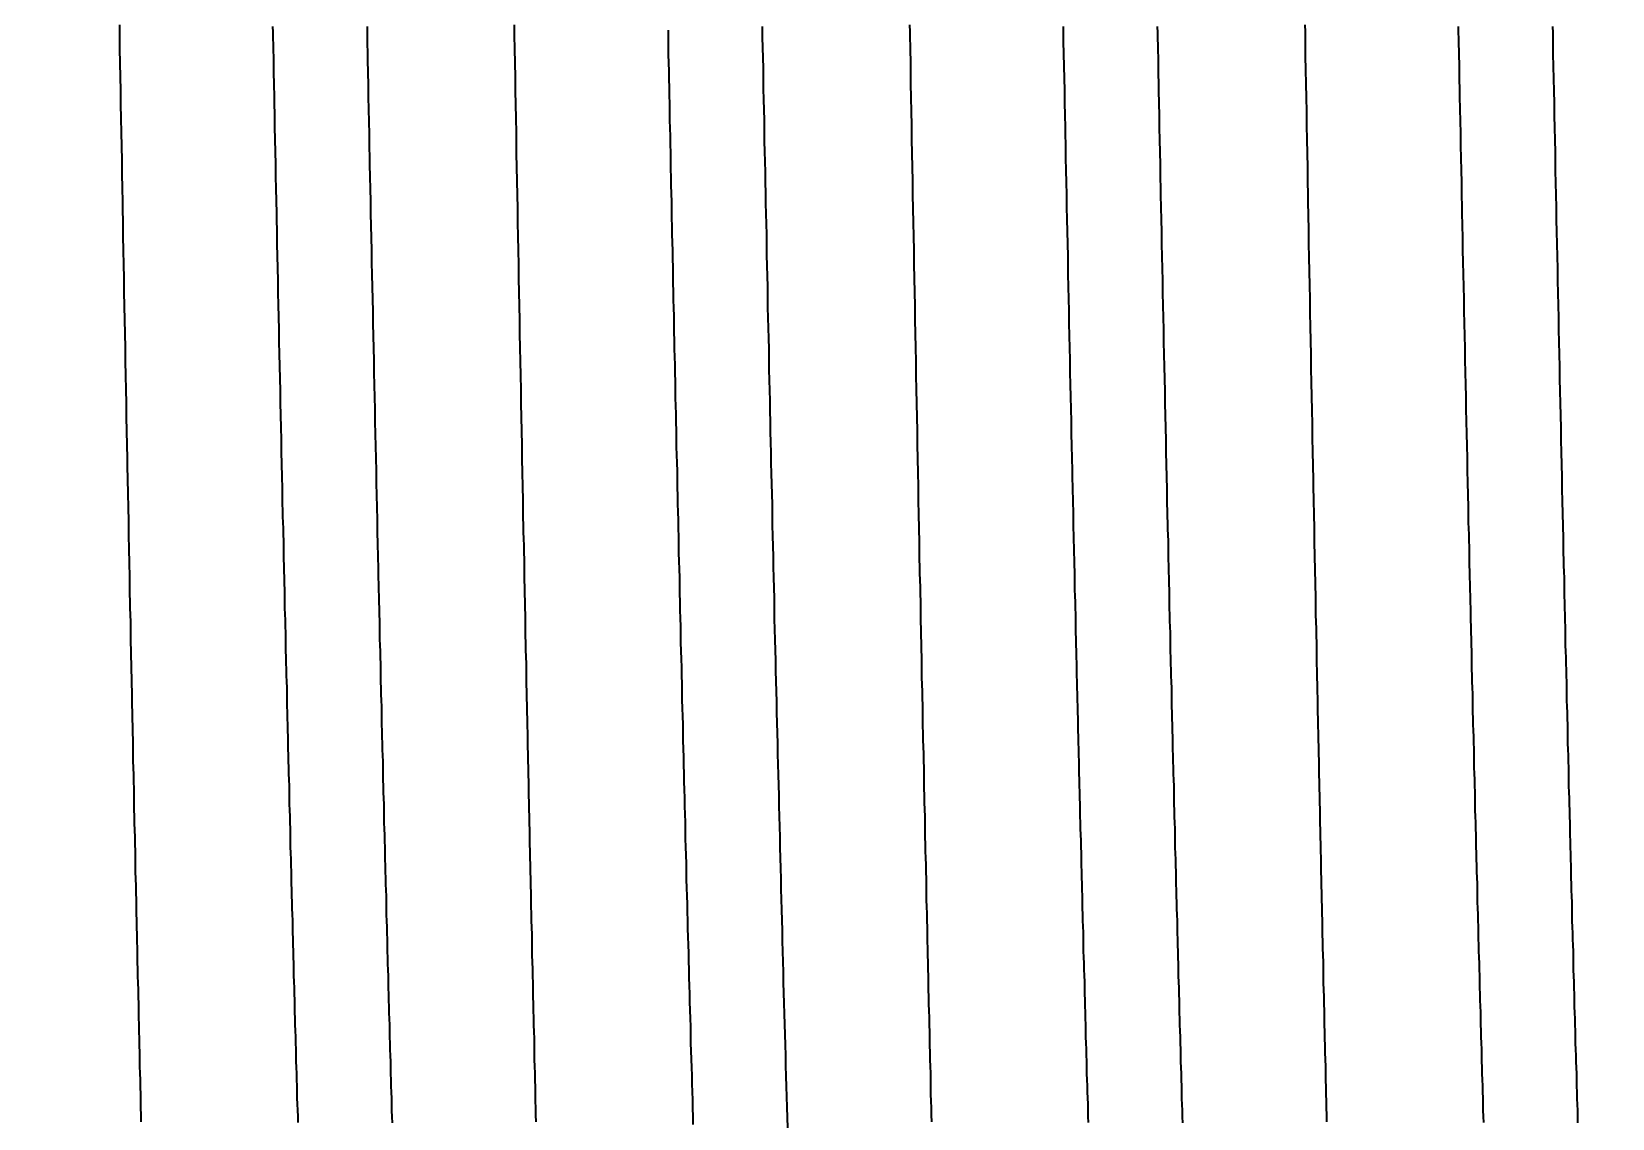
# Model space of a CAD drawing. Header units: millimetres. Extents: x 0 to 3800, y -67 to 2530.
# Drawn here: x 2215.56 to 2221.72, y 953.52 to 957.75 of the extents above; entities that cross this region are included whole.
import ezdxf

# ---------------------------------------------------------------- set-up
doc = ezdxf.new("R2010")
doc.units = ezdxf.units.MM
doc.layers.add('내부선 및 부속', color=4, linetype='Continuous')
doc.layers.add('치수선', color=7, linetype='Continuous')
doc.styles.add('____', font='')
doc.styles.get('____').set_extended_font_data('굴림')
doc.dimstyles.new('MSADIM', dxfattribs={"dimtxt": 33, "dimasz": 17, "dimexe": 10, "dimexo": 7.5, "dimgap": 10, "dimtad": 0, "dimtih": 1, "dimtoh": 1, "dimdec": 0, "dimzin": 1, "dimdsep": 46, "dimtxsty": '____', "dimcen": 11.25, "dimadec": 0, "dimazin": 0, "dimtfac": 1, "dimtdec": 0, "dimtix": 1, "dimtmove": 0, "dimatfit": 3, "dimfxl": 1, "dimtolj": 1, "dimtzin": 1, "dimarcsym": 0})

# ---------------------------------------------------------------- blocks, each defined once
blk = doc.blocks.new('*D55')
at = {"layer": '치수선', "color": 0, "linetype": 'Continuous', "lineweight": -2, "transparency": 16777216}
for p, q in [((2172.9547, 966.2182), (2152.4547, 966.2182)), ((2162.4547, 949.2182), (2162.4547, 856.5344)), ((2162.4547, 718.2182), (2162.4547, 810.9019)), ((2254.9547, 701.2182), (2152.4547, 701.2182))]:
    blk.add_line(p, q, dxfattribs=at)
at = {"layer": '치수선', "color": 0, "linetype": 'Continuous', "transparency": 16777216}
for points in [[(2159.6213, 949.2182), (2165.288, 949.2182), (2162.4547, 966.2182)], [(2159.6213, 718.2182), (2165.288, 718.2182), (2162.4547, 701.2182)]]:
    blk.add_solid(points, dxfattribs=at)
at = {"layer": '치수선', "color": 0, "linetype": 'Continuous', "transparency": 16777216, "insert": (2162.4547, 833.7182), "char_height": 25, "attachment_point": 5, "style": '____'}
blk.add_mtext('\\A1;265', dxfattribs=at)
blk = doc.blocks.new('*D56')
at = {"layer": '치수선', "color": 0, "linetype": 'Continuous', "lineweight": -2, "transparency": 16777216}
for p, q in [((2172.9547, 966.2182), (2082.4547, 966.2182)), ((2092.4547, 949.2182), (2092.4547, 636.5511)), ((2092.4547, 278.2182), (2092.4547, 590.8853)), ((2224.9547, 261.2182), (2082.4547, 261.2182))]:
    blk.add_line(p, q, dxfattribs=at)
at = {"layer": '치수선', "color": 0, "linetype": 'Continuous', "transparency": 16777216}
for points in [[(2089.6213, 949.2182), (2095.288, 949.2182), (2092.4547, 966.2182)], [(2089.6213, 278.2182), (2095.288, 278.2182), (2092.4547, 261.2182)]]:
    blk.add_solid(points, dxfattribs=at)
at = {"layer": '치수선', "color": 0, "linetype": 'Continuous', "transparency": 16777216, "insert": (2092.4547, 613.7182), "char_height": 25, "attachment_point": 5, "style": '____'}
blk.add_mtext('\\A1;705', dxfattribs=at)

msp = doc.modelspace()

# ---------------------------------------------------------------- linework, layer by layer
at = {"layer": '내부선 및 부속', "linetype": 'Continuous', "flags": 128}
for points in [[(2215.9059, 957.7765), (2215.9059, 957.7495), (2215.9069, 957.7225), (2215.9069, 957.6955), (2215.9069, 957.6685), (2215.9079, 957.6415), (2215.9079, 957.6145), (2215.9089, 957.5875), (2215.9089, 957.5605), (2215.9099, 957.5335), (2215.9099, 957.5065), (2215.9109, 957.4795), (2215.9109, 957.4525), (2215.9119, 957.4255), (2215.9119, 957.3985), (2215.9129, 957.3705), (2215.9129, 957.3435), (2215.9139, 957.3165), (2215.9139, 957.2895), (2215.9149, 957.2625), (2215.9149, 957.2355), (2215.9159, 957.2085), (2215.9159, 957.1815), (2215.9169, 957.1545), (2215.9169, 957.1275), (2215.9179, 957.1005), (2215.9179, 957.0735), (2215.9179, 957.0465), (2215.9189, 957.0195), (2215.9189, 956.9925), (2215.9199, 956.9655), (2215.9199, 956.9385), (2215.9209, 956.9115), (2215.9209, 956.8835), (2215.9219, 956.8565), (2215.9219, 956.8295), (2215.9229, 956.8025), (2215.9229, 956.7755), (2215.9239, 956.7485), (2215.9239, 956.7215), (2215.9249, 956.6945), (2215.9249, 956.6675), (2215.9259, 956.6405), (2215.9259, 956.6135), (2215.9269, 956.5865), (2215.9269, 956.5595), (2215.9279, 956.5325), (2215.9279, 956.5055), (2215.9289, 956.4785), (2215.9289, 956.4515), (2215.9299, 956.4245), (2215.9299, 956.3965), (2215.9309, 956.3695), (2215.9309, 956.3425), (2215.9319, 956.3155), (2215.9319, 956.2885), (2215.9329, 956.2615), (2215.9329, 956.2345), (2215.9339, 956.2075), (2215.9339, 956.1805), (2215.9349, 956.1535), (2215.9349, 956.1265), (2215.9359, 956.0995), (2215.9359, 956.0725), (2215.9369, 956.0455), (2215.9379, 956.0185), (2215.9379, 955.9915), (2215.9389, 955.9645), (2215.9389, 955.9375), (2215.9399, 955.9095), (2215.9399, 955.8825), (2215.9409, 955.8555), (2215.9409, 955.8285), (2215.9419, 955.8015), (2215.9419, 955.7745), (2215.9429, 955.7475), (2215.9429, 955.7205), (2215.9439, 955.6935), (2215.9439, 955.6665), (2215.9449, 955.6395), (2215.9449, 955.6125), (2215.9459, 955.5855), (2215.9459, 955.5585), (2215.9469, 955.5315), (2215.9469, 955.5045), (2215.9479, 955.4775), (2215.9489, 955.4505), (2215.9489, 955.4235), (2215.9499, 955.3955), (2215.9499, 955.3955), (2215.9499, 955.3685), (2215.9509, 955.3415), (2215.9509, 955.3145), (2215.9519, 955.2875), (2215.9519, 955.2605), (2215.9529, 955.2335), (2215.9529, 955.2065), (2215.9539, 955.1795), (2215.9539, 955.1525), (2215.9549, 955.1255), (2215.9559, 955.0985), (2215.9559, 955.0715), (2215.9569, 955.0445), (2215.9569, 955.0175), (2215.9579, 954.9905), (2215.9579, 954.9635), (2215.9589, 954.9365), (2215.9589, 954.9095), (2215.9599, 954.8815), (2215.9609, 954.8545), (2215.9609, 954.8275), (2215.9619, 954.8005), (2215.9619, 954.7735), (2215.9629, 954.7465), (2215.9629, 954.7195), (2215.9639, 954.6925), (2215.9639, 954.6655), (2215.9649, 954.6385), (2215.9659, 954.6115), (2215.9659, 954.5845), (2215.9669, 954.5575), (2215.9669, 954.5305), (2215.9679, 954.5035), (2215.9679, 954.4765), (2215.9689, 954.4495), (2215.9699, 954.4225), (2215.9699, 954.3945), (2215.9709, 954.3675), (2215.9709, 954.3405), (2215.9719, 954.3135), (2215.9729, 954.2865), (2215.9729, 954.2595), (2215.9739, 954.2325), (2215.9739, 954.2055), (2215.9749, 954.1785), (2215.9759, 954.1515), (2215.9759, 954.1245), (2215.9769, 954.0975), (2215.9769, 954.0705), (2215.9779, 954.0435), (2215.9789, 954.0165), (2215.9789, 953.9895), (2215.9799, 953.9625), (2215.9799, 953.9355), (2215.9809, 953.9085), (2215.9819, 953.8805), (2215.9819, 953.8535), (2215.9829, 953.8265), (2215.9829, 953.7995), (2215.9839, 953.7725), (2215.9849, 953.7455), (2215.9849, 953.7185), (2215.9859, 953.6915), (2215.9869, 953.6645), (2215.9869, 953.6375), (2215.9879, 953.6105), (2215.9879, 953.5835), (2215.9889, 953.5565), (2215.9899, 953.5295), (2215.9899, 953.5025)], [(2216.5029, 957.7705), (2216.5039, 957.7475), (2216.5039, 957.7235), (2216.5049, 957.6995), (2216.5049, 957.6755), (2216.5059, 957.6515), (2216.5059, 957.6275), (2216.5069, 957.6035), (2216.5069, 957.6035), (2216.5069, 957.5795), (2216.5079, 957.5565), (2216.5079, 957.5325), (2216.5089, 957.5085), (2216.5089, 957.4845), (2216.5089, 957.4605), (2216.5099, 957.4365), (2216.5099, 957.4125), (2216.5109, 957.3895), (2216.5109, 957.3655), (2216.5119, 957.3415), (2216.5119, 957.3175), (2216.5129, 957.2935), (2216.5129, 957.2695), (2216.5139, 957.2455), (2216.5139, 957.2225), (2216.5149, 957.1985), (2216.5149, 957.1745), (2216.5159, 957.1505), (2216.5159, 957.1265), (2216.5169, 957.1025), (2216.5169, 957.0785), (2216.5179, 957.0545), (2216.5179, 957.0315), (2216.5179, 957.0075), (2216.5189, 956.9835), (2216.5189, 956.9595), (2216.5199, 956.9355), (2216.5199, 956.9115), (2216.5209, 956.8875), (2216.5209, 956.8645), (2216.5219, 956.8405), (2216.5219, 956.8165), (2216.5229, 956.7925), (2216.5229, 956.7685), (2216.5239, 956.7445), (2216.5239, 956.7205), (2216.5249, 956.6975), (2216.5249, 956.6735), (2216.5259, 956.6495), (2216.5259, 956.6255), (2216.5269, 956.6015), (2216.5269, 956.5775), (2216.5279, 956.5535), (2216.5279, 956.5295), (2216.5289, 956.5065), (2216.5289, 956.4825), (2216.5299, 956.4585), (2216.5299, 956.4345), (2216.5309, 956.4105), (2216.5309, 956.3865), (2216.5319, 956.3625), (2216.5319, 956.3395), (2216.5329, 956.3155), (2216.5329, 956.2915), (2216.5339, 956.2675), (2216.5339, 956.2435), (2216.5349, 956.2195), (2216.5349, 956.1955), (2216.5359, 956.1725), (2216.5359, 956.1485), (2216.5369, 956.1245), (2216.5369, 956.1005), (2216.5379, 956.0765), (2216.5379, 956.0525), (2216.5389, 956.0285), (2216.5389, 956.0055), (2216.5399, 955.9815), (2216.5399, 955.9575), (2216.5409, 955.9335), (2216.5409, 955.9095), (2216.5419, 955.8855), (2216.5419, 955.8615), (2216.5429, 955.8375), (2216.5439, 955.8145), (2216.5439, 955.7905), (2216.5449, 955.7665), (2216.5449, 955.7425), (2216.5459, 955.7185), (2216.5459, 955.6945), (2216.5469, 955.6705), (2216.5469, 955.6475), (2216.5479, 955.6235), (2216.5479, 955.5995), (2216.5489, 955.5755), (2216.5489, 955.5515), (2216.5499, 955.5275), (2216.5499, 955.5035), (2216.5509, 955.4805), (2216.5519, 955.4565), (2216.5519, 955.4325), (2216.5529, 955.4085), (2216.5529, 955.3845), (2216.5539, 955.3605), (2216.5539, 955.3365), (2216.5549, 955.3135), (2216.5549, 955.2895), (2216.5559, 955.2655), (2216.5559, 955.2415), (2216.5569, 955.2175), (2216.5569, 955.2175), (2216.5579, 955.1935), (2216.5579, 955.1695), (2216.5589, 955.1455), (2216.5589, 955.1225), (2216.5599, 955.0985), (2216.5599, 955.0745), (2216.5609, 955.0505), (2216.5609, 955.0265), (2216.5619, 955.0025), (2216.5629, 954.9785), (2216.5629, 954.9555), (2216.5639, 954.9315), (2216.5639, 954.9075), (2216.5649, 954.8835), (2216.5649, 954.8595), (2216.5659, 954.8355), (2216.5669, 954.8115), (2216.5669, 954.7885), (2216.5679, 954.7645), (2216.5679, 954.7405), (2216.5689, 954.7165), (2216.5699, 954.6925), (2216.5699, 954.6685), (2216.5709, 954.6445), (2216.5709, 954.6215), (2216.5719, 954.5975), (2216.5719, 954.5735), (2216.5729, 954.5495), (2216.5739, 954.5255), (2216.5739, 954.5015), (2216.5749, 954.4775), (2216.5749, 954.4545), (2216.5759, 954.4305), (2216.5769, 954.4065), (2216.5769, 954.3825), (2216.5779, 954.3585), (2216.5779, 954.3345), (2216.5789, 954.3105), (2216.5799, 954.2865), (2216.5799, 954.2635), (2216.5809, 954.2395), (2216.5819, 954.2155), (2216.5819, 954.1915), (2216.5829, 954.1675), (2216.5829, 954.1435), (2216.5839, 954.1195), (2216.5849, 954.0965), (2216.5849, 954.0725), (2216.5859, 954.0485), (2216.5869, 954.0245), (2216.5869, 954.0005), (2216.5879, 953.9765), (2216.5889, 953.9525), (2216.5889, 953.9295), (2216.5899, 953.9055), (2216.5899, 953.8815), (2216.5909, 953.8575), (2216.5919, 953.8335), (2216.5919, 953.8095), (2216.5929, 953.7855), (2216.5939, 953.7625), (2216.5939, 953.7385), (2216.5949, 953.7145), (2216.5959, 953.6905), (2216.5959, 953.6665), (2216.5969, 953.6425), (2216.5979, 953.6185), (2216.5979, 953.5955), (2216.5989, 953.5715), (2216.5999, 953.5475), (2216.6009, 953.5235), (2216.6009, 953.4995)], [(2217.5299, 953.5025), (2217.5289, 953.5295), (2217.5289, 953.5565), (2217.5279, 953.5835), (2217.5279, 953.6105), (2217.5269, 953.6375), (2217.5259, 953.6645), (2217.5259, 953.6915), (2217.5249, 953.7185), (2217.5239, 953.7455), (2217.5239, 953.7725), (2217.5229, 953.7995), (2217.5229, 953.8265), (2217.5219, 953.8535), (2217.5209, 953.8805), (2217.5209, 953.9085), (2217.5199, 953.9355), (2217.5199, 953.9625), (2217.5189, 953.9895), (2217.5179, 954.0165), (2217.5179, 954.0435), (2217.5169, 954.0705), (2217.5169, 954.0975), (2217.5159, 954.1245), (2217.5149, 954.1515), (2217.5149, 954.1785), (2217.5139, 954.2055), (2217.5139, 954.2325), (2217.5129, 954.2595), (2217.5119, 954.2865), (2217.5119, 954.3135), (2217.5109, 954.3405), (2217.5109, 954.3675), (2217.5099, 954.3945), (2217.5089, 954.4225), (2217.5089, 954.4495), (2217.5079, 954.4765), (2217.5079, 954.5035), (2217.5069, 954.5305), (2217.5069, 954.5575), (2217.5059, 954.5845), (2217.5049, 954.6115), (2217.5049, 954.6385), (2217.5039, 954.6655), (2217.5039, 954.6925), (2217.5029, 954.7195), (2217.5029, 954.7465), (2217.5019, 954.7735), (2217.5009, 954.8005), (2217.5009, 954.8275), (2217.4999, 954.8545), (2217.4999, 954.8815), (2217.4989, 954.9095), (2217.4989, 954.9365), (2217.4979, 954.9635), (2217.4979, 954.9905), (2217.4969, 955.0175), (2217.4959, 955.0445), (2217.4959, 955.0715), (2217.4949, 955.0985), (2217.4949, 955.1255), (2217.4939, 955.1525), (2217.4939, 955.1795), (2217.4929, 955.2065), (2217.4929, 955.2065), (2217.4929, 955.2335), (2217.4919, 955.2605), (2217.4919, 955.2875), (2217.4909, 955.3145), (2217.4899, 955.3415), (2217.4899, 955.3685), (2217.4889, 955.3955), (2217.4889, 955.4235), (2217.4879, 955.4505), (2217.4879, 955.4775), (2217.4869, 955.5045), (2217.4869, 955.5315), (2217.4859, 955.5585), (2217.4859, 955.5855), (2217.4849, 955.6125), (2217.4849, 955.6395), (2217.4839, 955.6665), (2217.4839, 955.6935), (2217.4829, 955.7205), (2217.4829, 955.7475), (2217.4819, 955.7745), (2217.4809, 955.8015), (2217.4809, 955.8285), (2217.4799, 955.8555), (2217.4799, 955.8825), (2217.4789, 955.9095), (2217.4789, 955.9375), (2217.4779, 955.9645), (2217.4779, 955.9915), (2217.4769, 956.0185), (2217.4769, 956.0455), (2217.4759, 956.0725), (2217.4759, 956.0995), (2217.4749, 956.1265), (2217.4749, 956.1535), (2217.4739, 956.1805), (2217.4739, 956.2075), (2217.4729, 956.2345), (2217.4729, 956.2615), (2217.4719, 956.2885), (2217.4719, 956.3155), (2217.4709, 956.3425), (2217.4709, 956.3695), (2217.4699, 956.3965), (2217.4699, 956.4245), (2217.4689, 956.4515), (2217.4689, 956.4785), (2217.4679, 956.5055), (2217.4679, 956.5325), (2217.4669, 956.5595), (2217.4669, 956.5865), (2217.4659, 956.6135), (2217.4659, 956.6405), (2217.4649, 956.6675), (2217.4649, 956.6945), (2217.4639, 956.7215), (2217.4639, 956.7485), (2217.4629, 956.7755), (2217.4629, 956.8025), (2217.4619, 956.8295), (2217.4619, 956.8565), (2217.4609, 956.8835), (2217.4609, 956.9115), (2217.4599, 956.9385), (2217.4599, 956.9655), (2217.4589, 956.9925), (2217.4589, 957.0195), (2217.4579, 957.0465), (2217.4579, 957.0735), (2217.4569, 957.1005), (2217.4569, 957.1275), (2217.4559, 957.1545), (2217.4559, 957.1815), (2217.4549, 957.2085), (2217.4549, 957.2355), (2217.4539, 957.2625), (2217.4539, 957.2895), (2217.4529, 957.3165), (2217.4529, 957.3435), (2217.4529, 957.3705), (2217.4519, 957.3985), (2217.4519, 957.4255), (2217.4509, 957.4525), (2217.4509, 957.4795), (2217.4499, 957.5065), (2217.4499, 957.5335), (2217.4489, 957.5605), (2217.4489, 957.5875), (2217.4479, 957.6145), (2217.4479, 957.6415), (2217.4469, 957.6685), (2217.4469, 957.6955), (2217.4459, 957.7225), (2217.4459, 957.7495), (2217.4449, 957.7765)], [(2218.9849, 957.7765), (2218.9859, 957.7495), (2218.9859, 957.7225), (2218.9869, 957.6955), (2218.9869, 957.6685), (2218.9879, 957.6415), (2218.9879, 957.6145), (2218.9889, 957.5875), (2218.9889, 957.5605), (2218.9889, 957.5335), (2218.9899, 957.5065), (2218.9899, 957.4795), (2218.9909, 957.4525), (2218.9909, 957.4255), (2218.9919, 957.3985), (2218.9919, 957.3705), (2218.9929, 957.3435), (2218.9929, 957.3165), (2218.9939, 957.2895), (2218.9939, 957.2625), (2218.9949, 957.2355), (2218.9949, 957.2085), (2218.9959, 957.1815), (2218.9959, 957.1545), (2218.9969, 957.1275), (2218.9969, 957.1005), (2218.9979, 957.0735), (2218.9979, 957.0465), (2218.9989, 957.0195), (2218.9989, 956.9925), (2218.9999, 956.9655), (2218.9999, 956.9385), (2219.0009, 956.9115), (2219.0009, 956.8835), (2219.0019, 956.8565), (2219.0019, 956.8295), (2219.0029, 956.8025), (2219.0029, 956.7755), (2219.0039, 956.7485), (2219.0039, 956.7215), (2219.0049, 956.6945), (2219.0049, 956.6675), (2219.0059, 956.6405), (2219.0059, 956.6135), (2219.0069, 956.5865), (2219.0069, 956.5595), (2219.0079, 956.5325), (2219.0079, 956.5055), (2219.0089, 956.4785), (2219.0089, 956.4515), (2219.0099, 956.4245), (2219.0099, 956.3965), (2219.0109, 956.3695), (2219.0109, 956.3425), (2219.0119, 956.3155), (2219.0119, 956.2885), (2219.0129, 956.2615), (2219.0129, 956.2345), (2219.0139, 956.2075), (2219.0139, 956.1805), (2219.0149, 956.1535), (2219.0149, 956.1265), (2219.0159, 956.0995), (2219.0159, 956.0725), (2219.0169, 956.0455), (2219.0169, 956.0185), (2219.0179, 955.9915), (2219.0179, 955.9645), (2219.0189, 955.9375), (2219.0189, 955.9095), (2219.0199, 955.8825), (2219.0199, 955.8555), (2219.0209, 955.8285), (2219.0209, 955.8015), (2219.0219, 955.7745), (2219.0219, 955.7475), (2219.0229, 955.7205), (2219.0229, 955.6935), (2219.0239, 955.6665), (2219.0239, 955.6395), (2219.0249, 955.6125), (2219.0259, 955.5855), (2219.0259, 955.5585), (2219.0269, 955.5315), (2219.0269, 955.5045), (2219.0279, 955.4775), (2219.0279, 955.4505), (2219.0289, 955.4235), (2219.0289, 955.3955), (2219.0289, 955.3955), (2219.0299, 955.3685), (2219.0299, 955.3415), (2219.0309, 955.3145), (2219.0309, 955.2875), (2219.0319, 955.2605), (2219.0319, 955.2335), (2219.0329, 955.2065), (2219.0339, 955.1795), (2219.0339, 955.1525), (2219.0349, 955.1255), (2219.0349, 955.0985), (2219.0359, 955.0715), (2219.0359, 955.0445), (2219.0369, 955.0175), (2219.0369, 954.9905), (2219.0379, 954.9635), (2219.0389, 954.9365), (2219.0389, 954.9095), (2219.0399, 954.8815), (2219.0399, 954.8545), (2219.0409, 954.8275), (2219.0409, 954.8005), (2219.0419, 954.7735), (2219.0419, 954.7465), (2219.0429, 954.7195), (2219.0439, 954.6925), (2219.0439, 954.6655), (2219.0449, 954.6385), (2219.0449, 954.6115), (2219.0459, 954.5845), (2219.0459, 954.5575), (2219.0469, 954.5305), (2219.0479, 954.5035), (2219.0479, 954.4765), (2219.0489, 954.4495), (2219.0489, 954.4225), (2219.0499, 954.3945), (2219.0499, 954.3675), (2219.0509, 954.3405), (2219.0519, 954.3135), (2219.0519, 954.2865), (2219.0529, 954.2595), (2219.0529, 954.2325), (2219.0539, 954.2055), (2219.0549, 954.1785), (2219.0549, 954.1515), (2219.0559, 954.1245), (2219.0559, 954.0975), (2219.0569, 954.0705), (2219.0579, 954.0435), (2219.0579, 954.0165), (2219.0589, 953.9895), (2219.0589, 953.9625), (2219.0599, 953.9355), (2219.0609, 953.9085), (2219.0609, 953.8805), (2219.0619, 953.8535), (2219.0619, 953.8265), (2219.0629, 953.7995), (2219.0639, 953.7725), (2219.0639, 953.7455), (2219.0649, 953.7185), (2219.0659, 953.6915), (2219.0659, 953.6645), (2219.0669, 953.6375), (2219.0669, 953.6105), (2219.0679, 953.5835), (2219.0689, 953.5565), (2219.0689, 953.5295), (2219.0699, 953.5025)], [(2219.5829, 957.7705), (2219.5839, 957.7465), (2219.5839, 957.7235), (2219.5839, 957.6995), (2219.5849, 957.6755), (2219.5849, 957.6515), (2219.5859, 957.6275), (2219.5859, 957.6035), (2219.5859, 957.6035), (2219.5869, 957.5795), (2219.5869, 957.5565), (2219.5879, 957.5325), (2219.5879, 957.5085), (2219.5889, 957.4845), (2219.5889, 957.4605), (2219.5899, 957.4365), (2219.5899, 957.4125), (2219.5909, 957.3895), (2219.5909, 957.3655), (2219.5909, 957.3415), (2219.5919, 957.3175), (2219.5919, 957.2935), (2219.5929, 957.2695), (2219.5929, 957.2455), (2219.5939, 957.2215), (2219.5939, 957.1985), (2219.5949, 957.1745), (2219.5949, 957.1505), (2219.5959, 957.1265), (2219.5959, 957.1025), (2219.5969, 957.0785), (2219.5969, 957.0545), (2219.5979, 957.0315), (2219.5979, 957.0075), (2219.5989, 956.9835), (2219.5989, 956.9595), (2219.5999, 956.9355), (2219.5999, 956.9115), (2219.6009, 956.8875), (2219.6009, 956.8645), (2219.6019, 956.8405), (2219.6019, 956.8165), (2219.6019, 956.7925), (2219.6029, 956.7685), (2219.6029, 956.7445), (2219.6039, 956.7205), (2219.6039, 956.6975), (2219.6049, 956.6735), (2219.6049, 956.6495), (2219.6059, 956.6255), (2219.6059, 956.6015), (2219.6069, 956.5775), (2219.6069, 956.5535), (2219.6079, 956.5295), (2219.6079, 956.5065), (2219.6089, 956.4825), (2219.6089, 956.4585), (2219.6099, 956.4345), (2219.6099, 956.4105), (2219.6109, 956.3865), (2219.6109, 956.3625), (2219.6119, 956.3395), (2219.6119, 956.3155), (2219.6129, 956.2915), (2219.6129, 956.2675), (2219.6139, 956.2435), (2219.6139, 956.2195), (2219.6149, 956.1955), (2219.6149, 956.1725), (2219.6159, 956.1485), (2219.6159, 956.1245), (2219.6169, 956.1005), (2219.6169, 956.0765), (2219.6179, 956.0525), (2219.6189, 956.0285), (2219.6189, 956.0045), (2219.6199, 955.9815), (2219.6199, 955.9575), (2219.6209, 955.9335), (2219.6209, 955.9095), (2219.6219, 955.8855), (2219.6219, 955.8615), (2219.6229, 955.8375), (2219.6229, 955.8145), (2219.6239, 955.7905), (2219.6239, 955.7665), (2219.6249, 955.7425), (2219.6249, 955.7185), (2219.6259, 955.6945), (2219.6259, 955.6705), (2219.6269, 955.6475), (2219.6269, 955.6235), (2219.6279, 955.5995), (2219.6279, 955.5755), (2219.6289, 955.5515), (2219.6299, 955.5275), (2219.6299, 955.5035), (2219.6309, 955.4805), (2219.6309, 955.4565), (2219.6319, 955.4325), (2219.6319, 955.4085), (2219.6329, 955.3845), (2219.6329, 955.3605), (2219.6339, 955.3365), (2219.6339, 955.3125), (2219.6349, 955.2895), (2219.6359, 955.2655), (2219.6359, 955.2415), (2219.6369, 955.2175), (2219.6369, 955.2175), (2219.6369, 955.1935), (2219.6379, 955.1695), (2219.6379, 955.1455), (2219.6389, 955.1225), (2219.6389, 955.0985), (2219.6399, 955.0745), (2219.6409, 955.0505), (2219.6409, 955.0265), (2219.6419, 955.0025), (2219.6419, 954.9785), (2219.6429, 954.9555), (2219.6429, 954.9315), (2219.6439, 954.9075), (2219.6449, 954.8835), (2219.6449, 954.8595), (2219.6459, 954.8355), (2219.6459, 954.8115), (2219.6469, 954.7885), (2219.6469, 954.7645), (2219.6479, 954.7405), (2219.6489, 954.7165), (2219.6489, 954.6925), (2219.6499, 954.6685), (2219.6499, 954.6445), (2219.6509, 954.6215), (2219.6519, 954.5975), (2219.6519, 954.5735), (2219.6529, 954.5495), (2219.6529, 954.5255), (2219.6539, 954.5015), (2219.6549, 954.4775), (2219.6549, 954.4535), (2219.6559, 954.4305), (2219.6559, 954.4065), (2219.6569, 954.3825), (2219.6579, 954.3585), (2219.6579, 954.3345), (2219.6589, 954.3105), (2219.6589, 954.2865), (2219.6599, 954.2635), (2219.6609, 954.2395), (2219.6609, 954.2155), (2219.6619, 954.1915), (2219.6619, 954.1675), (2219.6629, 954.1435), (2219.6639, 954.1195), (2219.6639, 954.0965), (2219.6649, 954.0725), (2219.6659, 954.0485), (2219.6659, 954.0245), (2219.6669, 954.0005), (2219.6679, 953.9765), (2219.6679, 953.9525), (2219.6689, 953.9295), (2219.6689, 953.9055), (2219.6699, 953.8815), (2219.6709, 953.8575), (2219.6709, 953.8335), (2219.6719, 953.8095), (2219.6729, 953.7855), (2219.6729, 953.7625), (2219.6739, 953.7385), (2219.6749, 953.7145), (2219.6749, 953.6905), (2219.6759, 953.6665), (2219.6769, 953.6425), (2219.6769, 953.6185), (2219.6779, 953.5955), (2219.6789, 953.5715), (2219.6789, 953.5475), (2219.6799, 953.5235), (2219.6809, 953.4995)], [(2220.5249, 957.7765), (2220.5259, 957.7495), (2220.5259, 957.7225), (2220.5259, 957.6955), (2220.5269, 957.6685), (2220.5269, 957.6415), (2220.5279, 957.6145), (2220.5279, 957.5875), (2220.5289, 957.5605), (2220.5289, 957.5335), (2220.5299, 957.5065), (2220.5299, 957.4795), (2220.5309, 957.4525), (2220.5309, 957.4255), (2220.5319, 957.3975), (2220.5319, 957.3705), (2220.5329, 957.3435), (2220.5329, 957.3165), (2220.5339, 957.2895), (2220.5339, 957.2625), (2220.5349, 957.2355), (2220.5349, 957.2085), (2220.5359, 957.1815), (2220.5359, 957.1545), (2220.5369, 957.1275), (2220.5369, 957.1005), (2220.5369, 957.0735), (2220.5379, 957.0465), (2220.5379, 957.0195), (2220.5389, 956.9925), (2220.5389, 956.9655), (2220.5399, 956.9385), (2220.5399, 956.9115), (2220.5409, 956.8835), (2220.5409, 956.8565), (2220.5419, 956.8295), (2220.5419, 956.8025), (2220.5429, 956.7755), (2220.5429, 956.7485), (2220.5439, 956.7215), (2220.5439, 956.6945), (2220.5449, 956.6675), (2220.5449, 956.6405), (2220.5459, 956.6135), (2220.5459, 956.5865), (2220.5469, 956.5595), (2220.5469, 956.5325), (2220.5479, 956.5055), (2220.5479, 956.4785), (2220.5489, 956.4515), (2220.5489, 956.4245), (2220.5499, 956.3965), (2220.5499, 956.3695), (2220.5509, 956.3425), (2220.5509, 956.3155), (2220.5519, 956.2885), (2220.5519, 956.2615), (2220.5529, 956.2345), (2220.5529, 956.2075), (2220.5539, 956.1805), (2220.5539, 956.1535), (2220.5549, 956.1265), (2220.5549, 956.0995), (2220.5559, 956.0725), (2220.5559, 956.0455), (2220.5569, 956.0185), (2220.5569, 955.9915), (2220.5579, 955.9645), (2220.5589, 955.9375), (2220.5589, 955.9095), (2220.5599, 955.8825), (2220.5599, 955.8555), (2220.5609, 955.8285), (2220.5609, 955.8015), (2220.5619, 955.7745), (2220.5619, 955.7475), (2220.5629, 955.7205), (2220.5629, 955.6935), (2220.5639, 955.6665), (2220.5639, 955.6395), (2220.5649, 955.6125), (2220.5649, 955.5855), (2220.5659, 955.5585), (2220.5659, 955.5315), (2220.5669, 955.5045), (2220.5669, 955.4775), (2220.5679, 955.4505), (2220.5689, 955.4235), (2220.5689, 955.3955), (2220.5689, 955.3955), (2220.5699, 955.3685), (2220.5699, 955.3415), (2220.5709, 955.3145), (2220.5709, 955.2875), (2220.5719, 955.2605), (2220.5719, 955.2335), (2220.5729, 955.2065), (2220.5729, 955.1795), (2220.5739, 955.1525), (2220.5739, 955.1255), (2220.5749, 955.0985), (2220.5759, 955.0715), (2220.5759, 955.0445), (2220.5769, 955.0175), (2220.5769, 954.9905), (2220.5779, 954.9635), (2220.5779, 954.9365), (2220.5789, 954.9095), (2220.5789, 954.8815), (2220.5799, 954.8545), (2220.5809, 954.8275), (2220.5809, 954.8005), (2220.5819, 954.7735), (2220.5819, 954.7465), (2220.5829, 954.7195), (2220.5829, 954.6925), (2220.5839, 954.6655), (2220.5849, 954.6385), (2220.5849, 954.6115), (2220.5859, 954.5845), (2220.5859, 954.5575), (2220.5869, 954.5305), (2220.5869, 954.5035), (2220.5879, 954.4765), (2220.5889, 954.4495), (2220.5889, 954.4225), (2220.5899, 954.3945), (2220.5899, 954.3675), (2220.5909, 954.3405), (2220.5909, 954.3135), (2220.5919, 954.2865), (2220.5929, 954.2595), (2220.5929, 954.2325), (2220.5939, 954.2055), (2220.5939, 954.1785), (2220.5949, 954.1515), (2220.5959, 954.1245), (2220.5959, 954.0975), (2220.5969, 954.0705), (2220.5969, 954.0435), (2220.5979, 954.0165), (2220.5989, 953.9895), (2220.5989, 953.9625), (2220.5999, 953.9355), (2220.5999, 953.9085), (2220.6009, 953.8805), (2220.6019, 953.8535), (2220.6019, 953.8265), (2220.6029, 953.7995), (2220.6029, 953.7725), (2220.6039, 953.7455), (2220.6049, 953.7185), (2220.6049, 953.6915), (2220.6059, 953.6645), (2220.6069, 953.6375), (2220.6069, 953.6105), (2220.6079, 953.5835), (2220.6079, 953.5565), (2220.6089, 953.5295), (2220.6099, 953.5025)], [(2221.1229, 957.7705), (2221.1229, 957.7465), (2221.1239, 957.7235), (2221.1239, 957.6995), (2221.1249, 957.6755), (2221.1249, 957.6515), (2221.1259, 957.6275), (2221.1259, 957.6035), (2221.1259, 957.6035), (2221.1269, 957.5795), (2221.1269, 957.5565), (2221.1279, 957.5325), (2221.1279, 957.5085), (2221.1279, 957.4845), (2221.1289, 957.4605), (2221.1289, 957.4365), (2221.1299, 957.4125), (2221.1299, 957.3895), (2221.1309, 957.3655), (2221.1309, 957.3415), (2221.1319, 957.3175), (2221.1319, 957.2935), (2221.1329, 957.2695), (2221.1329, 957.2455), (2221.1339, 957.2215), (2221.1339, 957.1985), (2221.1349, 957.1745), (2221.1349, 957.1505), (2221.1359, 957.1265), (2221.1359, 957.1025), (2221.1369, 957.0785), (2221.1369, 957.0545), (2221.1369, 957.0315), (2221.1379, 957.0075), (2221.1379, 956.9835), (2221.1389, 956.9595), (2221.1389, 956.9355), (2221.1399, 956.9115), (2221.1399, 956.8875), (2221.1409, 956.8645), (2221.1409, 956.8405), (2221.1419, 956.8165), (2221.1419, 956.7925), (2221.1429, 956.7685), (2221.1429, 956.7445), (2221.1439, 956.7205), (2221.1439, 956.6965), (2221.1449, 956.6735), (2221.1449, 956.6495), (2221.1459, 956.6255), (2221.1459, 956.6015), (2221.1469, 956.5775), (2221.1469, 956.5535), (2221.1479, 956.5295), (2221.1479, 956.5065), (2221.1489, 956.4825), (2221.1489, 956.4585), (2221.1499, 956.4345), (2221.1499, 956.4105), (2221.1509, 956.3865), (2221.1509, 956.3625), (2221.1519, 956.3395), (2221.1519, 956.3155), (2221.1529, 956.2915), (2221.1529, 956.2675), (2221.1539, 956.2435), (2221.1539, 956.2195), (2221.1549, 956.1955), (2221.1549, 956.1725), (2221.1559, 956.1485), (2221.1559, 956.1245), (2221.1569, 956.1005), (2221.1569, 956.0765), (2221.1579, 956.0525), (2221.1579, 956.0285), (2221.1589, 956.0045), (2221.1589, 955.9815), (2221.1599, 955.9575), (2221.1599, 955.9335), (2221.1609, 955.9095), (2221.1609, 955.8855), (2221.1619, 955.8615), (2221.1619, 955.8375), (2221.1629, 955.8145), (2221.1639, 955.7905), (2221.1639, 955.7665), (2221.1649, 955.7425), (2221.1649, 955.7185), (2221.1659, 955.6945), (2221.1659, 955.6705), (2221.1669, 955.6475), (2221.1669, 955.6235), (2221.1679, 955.5995), (2221.1679, 955.5755), (2221.1689, 955.5515), (2221.1689, 955.5275), (2221.1699, 955.5035), (2221.1699, 955.4805), (2221.1709, 955.4565), (2221.1719, 955.4325), (2221.1719, 955.4085), (2221.1729, 955.3845), (2221.1729, 955.3605), (2221.1739, 955.3365), (2221.1739, 955.3125), (2221.1749, 955.2895), (2221.1749, 955.2655), (2221.1759, 955.2415), (2221.1759, 955.2175), (2221.1759, 955.2175), (2221.1769, 955.1935), (2221.1779, 955.1695), (2221.1779, 955.1455), (2221.1789, 955.1225), (2221.1789, 955.0985), (2221.1799, 955.0745), (2221.1799, 955.0505), (2221.1809, 955.0265), (2221.1819, 955.0025), (2221.1819, 954.9785), (2221.1829, 954.9555), (2221.1829, 954.9315), (2221.1839, 954.9075), (2221.1839, 954.8835), (2221.1849, 954.8595), (2221.1859, 954.8355), (2221.1859, 954.8115), (2221.1869, 954.7885), (2221.1869, 954.7645), (2221.1879, 954.7405), (2221.1879, 954.7165), (2221.1889, 954.6925), (2221.1899, 954.6685), (2221.1899, 954.6445), (2221.1909, 954.6215), (2221.1909, 954.5975), (2221.1919, 954.5735), (2221.1929, 954.5495), (2221.1929, 954.5255), (2221.1939, 954.5015), (2221.1939, 954.4775), (2221.1949, 954.4535), (2221.1959, 954.4305), (2221.1959, 954.4065), (2221.1969, 954.3825), (2221.1969, 954.3585), (2221.1979, 954.3345), (2221.1989, 954.3105), (2221.1989, 954.2865), (2221.1999, 954.2635), (2221.1999, 954.2395), (2221.2009, 954.2155), (2221.2019, 954.1915), (2221.2019, 954.1675), (2221.2029, 954.1435), (2221.2039, 954.1195), (2221.2039, 954.0965), (2221.2049, 954.0725), (2221.2049, 954.0485), (2221.2059, 954.0245), (2221.2069, 954.0005), (2221.2069, 953.9765), (2221.2079, 953.9525), (2221.2089, 953.9295), (2221.2089, 953.9055), (2221.2099, 953.8815), (2221.2109, 953.8575), (2221.2109, 953.8335), (2221.2119, 953.8095), (2221.2129, 953.7855), (2221.2129, 953.7625), (2221.2139, 953.7385), (2221.2149, 953.7145), (2221.2149, 953.6905), (2221.2159, 953.6665), (2221.2169, 953.6425), (2221.2169, 953.6185), (2221.2179, 953.5955), (2221.2189, 953.5715), (2221.2189, 953.5475), (2221.2199, 953.5235), (2221.2209, 953.4995)], [(2216.8709, 957.7695), (2216.8709, 957.7455), (2216.8719, 957.7215), (2216.8719, 957.6975), (2216.8729, 957.6745), (2216.8729, 957.6505), (2216.8729, 957.6265), (2216.8729, 957.6265), (2216.8739, 957.6025), (2216.8739, 957.5785), (2216.8749, 957.5545), (2216.8749, 957.5305), (2216.8759, 957.5075), (2216.8759, 957.4835), (2216.8769, 957.4595), (2216.8769, 957.4355), (2216.8779, 957.4115), (2216.8779, 957.3875), (2216.8789, 957.3635), (2216.8789, 957.3405), (2216.8799, 957.3165), (2216.8799, 957.2925), (2216.8809, 957.2685), (2216.8809, 957.2445), (2216.8809, 957.2205), (2216.8819, 957.1965), (2216.8819, 957.1725), (2216.8829, 957.1495), (2216.8829, 957.1255), (2216.8839, 957.1015), (2216.8839, 957.0775), (2216.8849, 957.0535), (2216.8849, 957.0295), (2216.8859, 957.0055), (2216.8859, 956.9825), (2216.8869, 956.9585), (2216.8869, 956.9345), (2216.8879, 956.9105), (2216.8879, 956.8865), (2216.8889, 956.8625), (2216.8889, 956.8385), (2216.8899, 956.8155), (2216.8899, 956.7915), (2216.8909, 956.7675), (2216.8909, 956.7435), (2216.8919, 956.7195), (2216.8919, 956.6955), (2216.8929, 956.6715), (2216.8929, 956.6485), (2216.8939, 956.6245), (2216.8939, 956.6005), (2216.8949, 956.5765), (2216.8949, 956.5525), (2216.8959, 956.5285), (2216.8959, 956.5045), (2216.8969, 956.4805), (2216.8969, 956.4575), (2216.8979, 956.4335), (2216.8979, 956.4095), (2216.8989, 956.3855), (2216.8989, 956.3615), (2216.8999, 956.3375), (2216.8999, 956.3135), (2216.9009, 956.2905), (2216.9009, 956.2665), (2216.9019, 956.2425), (2216.9019, 956.2185), (2216.9029, 956.1945), (2216.9029, 956.1705), (2216.9039, 956.1465), (2216.9039, 956.1235), (2216.9049, 956.0995), (2216.9049, 956.0755), (2216.9059, 956.0515), (2216.9059, 956.0275), (2216.9069, 956.0035), (2216.9069, 955.9795), (2216.9079, 955.9555), (2216.9079, 955.9325), (2216.9089, 955.9085), (2216.9089, 955.8845), (2216.9099, 955.8605), (2216.9099, 955.8365), (2216.9109, 955.8125), (2216.9109, 955.7885), (2216.9119, 955.7655), (2216.9119, 955.7415), (2216.9129, 955.7175), (2216.9129, 955.6935), (2216.9139, 955.6695), (2216.9149, 955.6455), (2216.9149, 955.6215), (2216.9159, 955.5985), (2216.9159, 955.5745), (2216.9169, 955.5505), (2216.9169, 955.5265), (2216.9179, 955.5025), (2216.9179, 955.4785), (2216.9189, 955.4545), (2216.9189, 955.4315), (2216.9199, 955.4075), (2216.9199, 955.3835), (2216.9209, 955.3595), (2216.9219, 955.3355), (2216.9219, 955.3115), (2216.9229, 955.2875), (2216.9229, 955.2635), (2216.9239, 955.2405), (2216.9239, 955.2405), (2216.9239, 955.2165), (2216.9249, 955.1925), (2216.9249, 955.1685), (2216.9259, 955.1445), (2216.9269, 955.1205), (2216.9269, 955.0965), (2216.9279, 955.0735), (2216.9279, 955.0495), (2216.9289, 955.0255), (2216.9289, 955.0015), (2216.9299, 954.9775), (2216.9299, 954.9535), (2216.9309, 954.9295), (2216.9319, 954.9065), (2216.9319, 954.8825), (2216.9329, 954.8585), (2216.9329, 954.8345), (2216.9339, 954.8105), (2216.9339, 954.7865), (2216.9349, 954.7625), (2216.9359, 954.7395), (2216.9359, 954.7155), (2216.9369, 954.6915), (2216.9369, 954.6675), (2216.9379, 954.6435), (2216.9389, 954.6195), (2216.9389, 954.5955), (2216.9399, 954.5725), (2216.9399, 954.5485), (2216.9409, 954.5245), (2216.9419, 954.5005), (2216.9419, 954.4765), (2216.9429, 954.4525), (2216.9429, 954.4285), (2216.9439, 954.4045), (2216.9449, 954.3815), (2216.9449, 954.3575), (2216.9459, 954.3335), (2216.9459, 954.3095), (2216.9469, 954.2855), (2216.9479, 954.2615), (2216.9479, 954.2375), (2216.9489, 954.2145), (2216.9489, 954.1905), (2216.9499, 954.1665), (2216.9509, 954.1425), (2216.9509, 954.1185), (2216.9519, 954.0945), (2216.9529, 954.0705), (2216.9529, 954.0475), (2216.9539, 954.0235), (2216.9549, 953.9995), (2216.9549, 953.9755), (2216.9559, 953.9515), (2216.9559, 953.9275), (2216.9569, 953.9035), (2216.9579, 953.8805), (2216.9579, 953.8565), (2216.9589, 953.8325), (2216.9599, 953.8085), (2216.9599, 953.7845), (2216.9609, 953.7605), (2216.9619, 953.7365), (2216.9619, 953.7135), (2216.9629, 953.6895), (2216.9639, 953.6655), (2216.9639, 953.6415), (2216.9649, 953.6175), (2216.9659, 953.5935), (2216.9659, 953.5695), (2216.9669, 953.5465), (2216.9679, 953.5225), (2216.9689, 953.4985)], [(2218.0439, 957.7555), (2218.0439, 957.7235), (2218.0449, 957.6925), (2218.0449, 957.6605), (2218.0459, 957.6285), (2218.0469, 957.5965), (2218.0469, 957.5645), (2218.0479, 957.5325), (2218.0479, 957.5015), (2218.0489, 957.4695), (2218.0499, 957.4375), (2218.0499, 957.4055), (2218.0509, 957.3735), (2218.0519, 957.3425), (2218.0519, 957.3105), (2218.0529, 957.2785), (2218.0539, 957.2465), (2218.0539, 957.2145), (2218.0549, 957.1825), (2218.0549, 957.1515), (2218.0549, 957.1515), (2218.0559, 957.1195), (2218.0569, 957.0875), (2218.0569, 957.0555), (2218.0579, 957.0235), (2218.0589, 956.9915), (2218.0589, 956.9605), (2218.0599, 956.9285), (2218.0609, 956.8965), (2218.0609, 956.8645), (2218.0619, 956.8325), (2218.0619, 956.8015), (2218.0629, 956.7695), (2218.0639, 956.7375), (2218.0639, 956.7055), (2218.0649, 956.6735), (2218.0659, 956.6415), (2218.0659, 956.6105), (2218.0669, 956.5785), (2218.0679, 956.5465), (2218.0679, 956.5145), (2218.0689, 956.4825), (2218.0699, 956.4515), (2218.0699, 956.4195), (2218.0709, 956.3875), (2218.0719, 956.3555), (2218.0719, 956.3235), (2218.0729, 956.2915), (2218.0739, 956.2605), (2218.0739, 956.2285), (2218.0749, 956.1965), (2218.0759, 956.1645), (2218.0759, 956.1325), (2218.0769, 956.1005), (2218.0779, 956.0695), (2218.0789, 956.0375), (2218.0789, 956.0055), (2218.0799, 955.9735), (2218.0809, 955.9415), (2218.0809, 955.9105), (2218.0819, 955.8785), (2218.0829, 955.8465), (2218.0829, 955.8145), (2218.0839, 955.7825), (2218.0849, 955.7505), (2218.0849, 955.7195), (2218.0859, 955.6875), (2218.0869, 955.6555), (2218.0879, 955.6235), (2218.0879, 955.5915), (2218.0889, 955.5605), (2218.0899, 955.5285), (2218.0899, 955.4965), (2218.0909, 955.4645), (2218.0919, 955.4325), (2218.0929, 955.4005), (2218.0929, 955.3695), (2218.0939, 955.3375), (2218.0949, 955.3055), (2218.0959, 955.2735), (2218.0959, 955.2415), (2218.0969, 955.2095), (2218.0979, 955.1785), (2218.0979, 955.1465), (2218.0989, 955.1145), (2218.0999, 955.0825), (2218.1009, 955.0505), (2218.1009, 955.0195), (2218.1019, 954.9875), (2218.1029, 954.9555), (2218.1039, 954.9235), (2218.1039, 954.8915), (2218.1049, 954.8595), (2218.1059, 954.8285), (2218.1069, 954.7965), (2218.1079, 954.7645), (2218.1079, 954.7325), (2218.1089, 954.7005), (2218.1099, 954.6695), (2218.1109, 954.6375), (2218.1109, 954.6055), (2218.1119, 954.5735), (2218.1129, 954.5415), (2218.1139, 954.5095), (2218.1149, 954.4785), (2218.1149, 954.4465), (2218.1159, 954.4145), (2218.1169, 954.3825), (2218.1179, 954.3505), (2218.1189, 954.3195), (2218.1199, 954.2875), (2218.1199, 954.2555), (2218.1209, 954.2235), (2218.1219, 954.1915), (2218.1229, 954.1595), (2218.1239, 954.1285), (2218.1249, 954.0965), (2218.1249, 954.0645), (2218.1259, 954.0325), (2218.1269, 954.0005), (2218.1279, 953.9695), (2218.1279, 953.9695), (2218.1289, 953.9375), (2218.1299, 953.9055), (2218.1309, 953.8735), (2218.1309, 953.8415), (2218.1319, 953.8095), (2218.1329, 953.7785), (2218.1339, 953.7465), (2218.1349, 953.7145), (2218.1359, 953.6825), (2218.1369, 953.6505), (2218.1379, 953.6195), (2218.1389, 953.5875), (2218.1389, 953.5555), (2218.1399, 953.5235), (2218.1409, 953.4915)], [(2218.4109, 957.7695), (2218.4109, 957.7285), (2218.4119, 957.6885), (2218.4129, 957.6475), (2218.4139, 957.6075), (2218.4139, 957.5665), (2218.4149, 957.5265), (2218.4159, 957.4855), (2218.4169, 957.4455), (2218.4179, 957.4045), (2218.4179, 957.3645), (2218.4189, 957.3235), (2218.4199, 957.2835), (2218.4209, 957.2435), (2218.4219, 957.2025), (2218.4219, 957.1625), (2218.4229, 957.1215), (2218.4239, 957.0815), (2218.4249, 957.0405), (2218.4259, 957.0005), (2218.4269, 956.9595), (2218.4269, 956.9195), (2218.4279, 956.8785), (2218.4289, 956.8385), (2218.4299, 956.7975), (2218.4309, 956.7575), (2218.4309, 956.7165), (2218.4319, 956.6765), (2218.4329, 956.6355), (2218.4339, 956.5955), (2218.4349, 956.5545), (2218.4359, 956.5145), (2218.4369, 956.4735), (2218.4369, 956.4335), (2218.4379, 956.3925), (2218.4389, 956.3525), (2218.4399, 956.3115), (2218.4409, 956.2715), (2218.4419, 956.2315), (2218.4419, 956.1905), (2218.4429, 956.1505), (2218.4439, 956.1095), (2218.4449, 956.0695), (2218.4459, 956.0285), (2218.4469, 955.9885), (2218.4479, 955.9475), (2218.4489, 955.9075), (2218.4489, 955.8665), (2218.4499, 955.8265), (2218.4509, 955.7855), (2218.4519, 955.7455), (2218.4529, 955.7045), (2218.4539, 955.6645), (2218.4549, 955.6235), (2218.4559, 955.5835), (2218.4569, 955.5425), (2218.4579, 955.5025), (2218.4579, 955.4615), (2218.4589, 955.4215), (2218.4599, 955.3805), (2218.4609, 955.3405), (2218.4619, 955.2995), (2218.4629, 955.2595), (2218.4639, 955.2195), (2218.4649, 955.1785), (2218.4659, 955.1385), (2218.4659, 955.1385), (2218.4669, 955.0975), (2218.4679, 955.0575), (2218.4689, 955.0165), (2218.4699, 954.9765), (2218.4709, 954.9355), (2218.4719, 954.8955), (2218.4729, 954.8545), (2218.4739, 954.8145), (2218.4749, 954.7735), (2218.4759, 954.7335), (2218.4769, 954.6925), (2218.4779, 954.6525), (2218.4789, 954.6115), (2218.4799, 954.5715), (2218.4809, 954.5305), (2218.4819, 954.4905), (2218.4829, 954.4495), (2218.4839, 954.4095), (2218.4849, 954.3695), (2218.4859, 954.3285), (2218.4869, 954.2885), (2218.4879, 954.2475), (2218.4889, 954.2075), (2218.4899, 954.1665), (2218.4909, 954.1265), (2218.4919, 954.0855), (2218.4929, 954.0455), (2218.4939, 954.0045), (2218.4949, 953.9645), (2218.4959, 953.9235), (2218.4979, 953.8835), (2218.4989, 953.8425), (2218.4999, 953.8025), (2218.5009, 953.7615), (2218.5019, 953.7215), (2218.5029, 953.6805), (2218.5039, 953.6405), (2218.5049, 953.6005), (2218.5069, 953.5595), (2218.5079, 953.5195), (2218.5089, 953.4785)], [(2219.9499, 957.7695), (2219.9509, 957.7455), (2219.9509, 957.7215), (2219.9519, 957.6975), (2219.9519, 957.6745), (2219.9529, 957.6505), (2219.9529, 957.6265), (2219.9529, 957.6265), (2219.9539, 957.6025), (2219.9539, 957.5785), (2219.9549, 957.5545), (2219.9549, 957.5305), (2219.9549, 957.5075), (2219.9559, 957.4835), (2219.9559, 957.4595), (2219.9569, 957.4355), (2219.9569, 957.4115), (2219.9579, 957.3875), (2219.9579, 957.3635), (2219.9589, 957.3405), (2219.9589, 957.3165), (2219.9599, 957.2925), (2219.9599, 957.2685), (2219.9609, 957.2445), (2219.9609, 957.2205), (2219.9619, 957.1965), (2219.9619, 957.1725), (2219.9629, 957.1495), (2219.9629, 957.1255), (2219.9629, 957.1015), (2219.9639, 957.0775), (2219.9639, 957.0535), (2219.9649, 957.0295), (2219.9649, 957.0055), (2219.9659, 956.9825), (2219.9659, 956.9585), (2219.9669, 956.9345), (2219.9669, 956.9105), (2219.9679, 956.8865), (2219.9679, 956.8625), (2219.9689, 956.8385), (2219.9689, 956.8155), (2219.9699, 956.7915), (2219.9699, 956.7675), (2219.9709, 956.7435), (2219.9709, 956.7195), (2219.9719, 956.6955), (2219.9719, 956.6715), (2219.9729, 956.6475), (2219.9729, 956.6245), (2219.9739, 956.6005), (2219.9739, 956.5765), (2219.9749, 956.5525), (2219.9749, 956.5285), (2219.9759, 956.5045), (2219.9759, 956.4805), (2219.9769, 956.4575), (2219.9769, 956.4335), (2219.9779, 956.4095), (2219.9779, 956.3855), (2219.9789, 956.3615), (2219.9789, 956.3375), (2219.9799, 956.3135), (2219.9799, 956.2905), (2219.9809, 956.2665), (2219.9809, 956.2425), (2219.9819, 956.2185), (2219.9819, 956.1945), (2219.9829, 956.1705), (2219.9829, 956.1465), (2219.9839, 956.1235), (2219.9839, 956.0995), (2219.9849, 956.0755), (2219.9849, 956.0515), (2219.9859, 956.0275), (2219.9859, 956.0035), (2219.9869, 955.9795), (2219.9869, 955.9555), (2219.9879, 955.9325), (2219.9879, 955.9085), (2219.9889, 955.8845), (2219.9889, 955.8605), (2219.9899, 955.8365), (2219.9899, 955.8125), (2219.9909, 955.7885), (2219.9919, 955.7655), (2219.9919, 955.7415), (2219.9929, 955.7175), (2219.9929, 955.6935), (2219.9939, 955.6695), (2219.9939, 955.6455), (2219.9949, 955.6215), (2219.9949, 955.5985), (2219.9959, 955.5745), (2219.9959, 955.5505), (2219.9969, 955.5265), (2219.9969, 955.5025), (2219.9979, 955.4785), (2219.9979, 955.4545), (2219.9989, 955.4315), (2219.9999, 955.4075), (2219.9999, 955.3835), (2220.0009, 955.3595), (2220.0009, 955.3355), (2220.0019, 955.3115), (2220.0019, 955.2875), (2220.0029, 955.2635), (2220.0029, 955.2405), (2220.0029, 955.2405), (2220.0039, 955.2165), (2220.0049, 955.1925), (2220.0049, 955.1685), (2220.0059, 955.1445), (2220.0059, 955.1205), (2220.0069, 955.0965), (2220.0069, 955.0735), (2220.0079, 955.0495), (2220.0079, 955.0255), (2220.0089, 955.0015), (2220.0099, 954.9775), (2220.0099, 954.9535), (2220.0109, 954.9295), (2220.0109, 954.9065), (2220.0119, 954.8825), (2220.0119, 954.8585), (2220.0129, 954.8345), (2220.0139, 954.8105), (2220.0139, 954.7865), (2220.0149, 954.7625), (2220.0149, 954.7395), (2220.0159, 954.7155), (2220.0159, 954.6915), (2220.0169, 954.6675), (2220.0179, 954.6435), (2220.0179, 954.6195), (2220.0189, 954.5955), (2220.0189, 954.5715), (2220.0199, 954.5485), (2220.0209, 954.5245), (2220.0209, 954.5005), (2220.0219, 954.4765), (2220.0219, 954.4525), (2220.0229, 954.4285), (2220.0239, 954.4045), (2220.0239, 954.3815), (2220.0249, 954.3575), (2220.0249, 954.3335), (2220.0259, 954.3095), (2220.0269, 954.2855), (2220.0269, 954.2615), (2220.0279, 954.2375), (2220.0289, 954.2145), (2220.0289, 954.1905), (2220.0299, 954.1665), (2220.0299, 954.1425), (2220.0309, 954.1185), (2220.0319, 954.0945), (2220.0319, 954.0705), (2220.0329, 954.0475), (2220.0339, 954.0235), (2220.0339, 953.9995), (2220.0349, 953.9755), (2220.0349, 953.9515), (2220.0359, 953.9275), (2220.0369, 953.9035), (2220.0369, 953.8805), (2220.0379, 953.8565), (2220.0389, 953.8325), (2220.0389, 953.8085), (2220.0399, 953.7845), (2220.0409, 953.7605), (2220.0409, 953.7365), (2220.0419, 953.7135), (2220.0429, 953.6895), (2220.0429, 953.6655), (2220.0439, 953.6415), (2220.0449, 953.6175), (2220.0449, 953.5935), (2220.0459, 953.5695), (2220.0469, 953.5465), (2220.0469, 953.5225), (2220.0479, 953.4985)], [(2221.4899, 957.7695), (2221.4909, 957.7455), (2221.4909, 957.7215), (2221.4919, 957.6975), (2221.4919, 957.6745), (2221.4919, 957.6505), (2221.4929, 957.6265), (2221.4929, 957.6265), (2221.4929, 957.6025), (2221.4939, 957.5785), (2221.4939, 957.5545), (2221.4949, 957.5305), (2221.4949, 957.5075), (2221.4959, 957.4835), (2221.4959, 957.4595), (2221.4969, 957.4355), (2221.4969, 957.4115), (2221.4979, 957.3875), (2221.4979, 957.3635), (2221.4989, 957.3405), (2221.4989, 957.3165), (2221.4999, 957.2925), (2221.4999, 957.2685), (2221.4999, 957.2445), (2221.5009, 957.2205), (2221.5009, 957.1965), (2221.5019, 957.1725), (2221.5019, 957.1495), (2221.5029, 957.1255), (2221.5029, 957.1015), (2221.5039, 957.0775), (2221.5039, 957.0535), (2221.5049, 957.0295), (2221.5049, 957.0055), (2221.5059, 956.9825), (2221.5059, 956.9585), (2221.5069, 956.9345), (2221.5069, 956.9105), (2221.5079, 956.8865), (2221.5079, 956.8625), (2221.5089, 956.8385), (2221.5089, 956.8155), (2221.5099, 956.7915), (2221.5099, 956.7675), (2221.5109, 956.7435), (2221.5109, 956.7195), (2221.5119, 956.6955), (2221.5119, 956.6715), (2221.5129, 956.6475), (2221.5129, 956.6245), (2221.5139, 956.6005), (2221.5139, 956.5765), (2221.5149, 956.5525), (2221.5149, 956.5285), (2221.5159, 956.5045), (2221.5159, 956.4805), (2221.5169, 956.4575), (2221.5169, 956.4335), (2221.5179, 956.4095), (2221.5179, 956.3855), (2221.5189, 956.3615), (2221.5189, 956.3375), (2221.5199, 956.3135), (2221.5199, 956.2905), (2221.5209, 956.2665), (2221.5209, 956.2425), (2221.5219, 956.2185), (2221.5219, 956.1945), (2221.5229, 956.1705), (2221.5229, 956.1465), (2221.5239, 956.1235), (2221.5239, 956.0995), (2221.5249, 956.0755), (2221.5249, 956.0515), (2221.5259, 956.0275), (2221.5259, 956.0035), (2221.5269, 955.9795), (2221.5269, 955.9555), (2221.5279, 955.9325), (2221.5279, 955.9085), (2221.5289, 955.8845), (2221.5289, 955.8605), (2221.5299, 955.8365), (2221.5299, 955.8125), (2221.5309, 955.7885), (2221.5309, 955.7655), (2221.5319, 955.7415), (2221.5319, 955.7175), (2221.5329, 955.6935), (2221.5329, 955.6695), (2221.5339, 955.6455), (2221.5349, 955.6215), (2221.5349, 955.5985), (2221.5359, 955.5745), (2221.5359, 955.5505), (2221.5369, 955.5265), (2221.5369, 955.5025), (2221.5379, 955.4785), (2221.5379, 955.4545), (2221.5389, 955.4305), (2221.5389, 955.4075), (2221.5399, 955.3835), (2221.5399, 955.3595), (2221.5409, 955.3355), (2221.5419, 955.3115), (2221.5419, 955.2875), (2221.5429, 955.2635), (2221.5429, 955.2405), (2221.5429, 955.2405), (2221.5439, 955.2165), (2221.5439, 955.1925), (2221.5449, 955.1685), (2221.5449, 955.1445), (2221.5459, 955.1205), (2221.5469, 955.0965), (2221.5469, 955.0735), (2221.5479, 955.0495), (2221.5479, 955.0255), (2221.5489, 955.0015), (2221.5489, 954.9775), (2221.5499, 954.9535), (2221.5509, 954.9295), (2221.5509, 954.9065), (2221.5519, 954.8825), (2221.5519, 954.8585), (2221.5529, 954.8345), (2221.5529, 954.8105), (2221.5539, 954.7865), (2221.5549, 954.7625), (2221.5549, 954.7395), (2221.5559, 954.7155), (2221.5559, 954.6915), (2221.5569, 954.6675), (2221.5569, 954.6435), (2221.5579, 954.6195), (2221.5589, 954.5955), (2221.5589, 954.5715), (2221.5599, 954.5485), (2221.5599, 954.5245), (2221.5609, 954.5005), (2221.5619, 954.4765), (2221.5619, 954.4525), (2221.5629, 954.4285), (2221.5629, 954.4045), (2221.5639, 954.3815), (2221.5649, 954.3575), (2221.5649, 954.3335), (2221.5659, 954.3095), (2221.5659, 954.2855), (2221.5669, 954.2615), (2221.5679, 954.2375), (2221.5679, 954.2145), (2221.5689, 954.1905), (2221.5699, 954.1665), (2221.5699, 954.1425), (2221.5709, 954.1185), (2221.5709, 954.0945), (2221.5719, 954.0705), (2221.5729, 954.0475), (2221.5729, 954.0235), (2221.5739, 953.9995), (2221.5749, 953.9755), (2221.5749, 953.9515), (2221.5759, 953.9275), (2221.5769, 953.9035), (2221.5769, 953.8805), (2221.5779, 953.8565), (2221.5789, 953.8325), (2221.5789, 953.8085), (2221.5799, 953.7845), (2221.5809, 953.7605), (2221.5809, 953.7365), (2221.5819, 953.7135), (2221.5829, 953.6895), (2221.5829, 953.6655), (2221.5839, 953.6415), (2221.5849, 953.6175), (2221.5849, 953.5935), (2221.5859, 953.5695), (2221.5869, 953.5465), (2221.5869, 953.5225), (2221.5879, 953.4985)]]:
    msp.add_lwpolyline(points, dxfattribs=at)

# ---------------------------------------------------------------- dimensions: what is measured, and where the dimension line sits
at = {"layer": '치수선', "linetype": 'Continuous'}
for base, p1, picture, middle in [((2092.4547, 966.2182), (2232.4547, 261.2182), '*D56', (2092.4547, 613.7182)), ((2162.4547, 966.2182), (2262.4547, 701.2182), '*D55', (2162.4547, 833.7182))]:
    dim = msp.add_linear_dim(base=base, p1=p1, p2=(2180.4547, 966.2182), angle=90, dimstyle='MSADIM', override={"dimtxt": 25}, dxfattribs=at)
    dim.commit()
    dim.dimension.update_dxf_attribs({"geometry": picture, "text_midpoint": middle})

doc.saveas('drawing.dxf')
